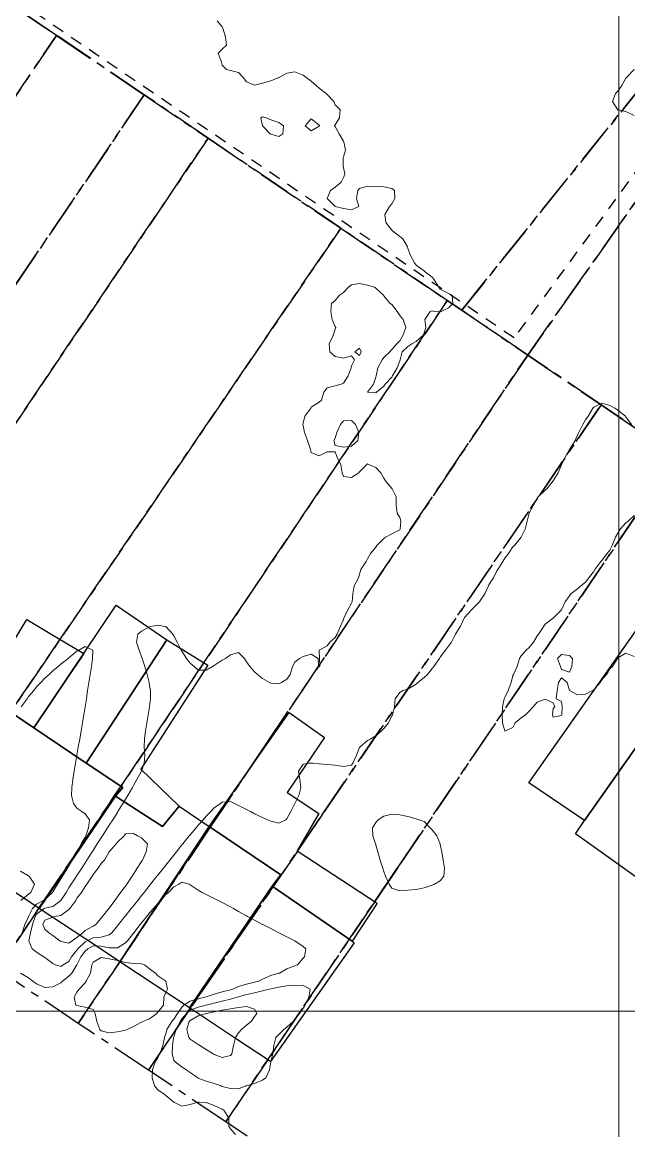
# Model space of a CAD drawing. Header units: centimetres. Extents: x 0 to 642158, y -847 to 649707.
# Drawn here: x 616029.9 to 616067.4, y 621380 to 621448.7 of the extents above; entities that cross this region are included whole.
import ezdxf

# ---------------------------------------------------------------- set-up
doc = ezdxf.new("R2010")
doc.units = ezdxf.units.CM
doc.header["$MEASUREMENT"] = 0
doc.linetypes.add('CENTERX2', pattern=[4, 2.5, -0.5, 0.5, -0.5])
doc.linetypes.add('JIS_02_0.7', pattern=[1.35, 0.75, -0.6])
for name, color, linetype, lineweight in [('MEV_grille', 254, 'Continuous', 9), ('WAL_parcellaire agricole', 7, 'JIS_02_0.7', 25), ('WAL_topographie 0.5', 253, 'Continuous', 20)]:
    doc.layers.add(name, color=color, linetype=linetype, lineweight=lineweight)
doc.layers.add('SPW_batiments', color=7, linetype='Continuous')
doc.layers.add('SPW_parcellaire cadastral', color=7, linetype='CENTERX2', lineweight=25, true_color=0xff0542)

# ---------------------------------------------------------------- blocks, each defined once
blk = doc.blocks.new('*U114')
at = {"layer": 'MEV_grille', "transparency": 33554687}
blk.add_lwpolyline([(-1338.461, 0), (1338.461, 0)], dxfattribs=at)
blk = doc.blocks.new('*U115')
at = {"layer": 'MEV_grille', "color": 0, "linetype": 'ByBlock', "lineweight": -2, "transparency": 16777216}
blk.add_blockref('*U114', (0, -1000), dxfattribs=at)
blk = doc.blocks.new('*U112')
at = {"layer": 'MEV_grille', "transparency": 33554687}
blk.add_lwpolyline([(0, 1825.476), (0, -1825.476)], dxfattribs=at)
blk = doc.blocks.new('*U113')
at = {"layer": 'MEV_grille', "color": 0, "linetype": 'ByBlock', "lineweight": -2, "transparency": 16777216}
blk.add_blockref('*U112', (700, 0), dxfattribs=at)

msp = doc.modelspace()

# ---------------------------------------------------------------- linework, layer by layer
at = {"layer": 'SPW_batiments'}
for points in [[(616029.262, 621410.181), (616030.141, 621411.654), (616032.098, 621410.485), (616033.666, 621409.547), (616033.481, 621409.271), (616032.767, 621408.203), (616030.585, 621404.939), (616029.486, 621405.678), (616029.449, 621405.703), (616029.269, 621405.824), (616027.417, 621407.09), (616023.819, 621409.55), (616021.164, 621411.404), (616022.571, 621413.958), (616029.262, 621410.181)], [(616038.818, 621410.392), (616033.823, 621402.764), (616030.585, 621404.939), (616035.668, 621412.542), (616038.818, 621410.392)], [(616071.885, 621408.729), (616070.504, 621406.284), (616069.936, 621406.679), (616064.69, 621399.193), (616061.236, 621401.545), (616068.168, 621411.379), (616071.885, 621408.729)], [(616035.637, 621400.708), (616036.087, 621401.242), (616033.824, 621402.764), (616038.819, 621410.392), (616041.347, 621408.833), (616037.198, 621402.382), (616039.57, 621400.092), (616038.553, 621398.825), (616035.637, 621400.708)], [(616070.504, 621406.284), (616073.256, 621404.37), (616073.386, 621404.279), (616072.169, 621402.429), (616078.319, 621398.097), (616076.487, 621395.397), (616075.97, 621395.73), (616074.809, 621394.042), (616073.287, 621391.829), (616064.12, 621398.378), (616064.69, 621399.193), (616069.936, 621406.679), (616070.504, 621406.284)], [(616029.636, 621405.577), (616030.585, 621404.939), (616033.823, 621402.764), (616036.087, 621401.242), (616035.637, 621400.708), (616030.916, 621393.751), (616027.336, 621396.122), (616024.137, 621398.24), (616024.937, 621399.474), (616029.449, 621405.703), (616029.636, 621405.577)], [(616048.586, 621404.343), (616046.27, 621400.943), (616048.237, 621399.643), (616046.887, 621397.326), (616051.846, 621394.071), (616050.292, 621391.716), (616045.337, 621395.126), (616045.87, 621395.826), (616041.686, 621398.661), (616041.444, 621398.824), (616046.386, 621405.893), (616048.586, 621404.343)], [(616038.553, 621398.825), (616039.57, 621400.092), (616041.444, 621398.824), (616035.899, 621390.451), (616035.706, 621390.579), (616033.791, 621391.847), (616030.916, 621393.751), (616035.637, 621400.708), (616038.553, 621398.825)], [(616041.686, 621398.661), (616045.87, 621395.826), (616045.337, 621395.126), (616040.225, 621387.585), (616035.899, 621390.451), (616041.444, 621398.824), (616041.686, 621398.661)], [(616050.292, 621391.716), (616050.421, 621391.627), (616045.23, 621384.276), (616043.137, 621385.657), (616040.225, 621387.585), (616045.337, 621395.126), (616050.292, 621391.716)]]:
    msp.add_lwpolyline(points, dxfattribs=at)
at = {"layer": 'SPW_parcellaire cadastral'}
for points in [[(616103.533, 621488.736), (616057.078, 621430.82), (616056.186, 621431.425), (616049.586, 621435.905), (616041.372, 621441.481), (616037.414, 621444.167), (616031.988, 621447.851), (616022.872, 621454.039), (615994.658, 621473.191), (615990.935, 621475.719), (615993.178, 621478.971), (615996.45, 621483.713), (615999.555, 621488.215), (616004.215, 621494.971), (616007.423, 621499.621), (616011.931, 621506.158), (616016.407, 621512.647), (616019.339, 621516.898), (616022.615, 621521.647), (616024.809, 621524.823), (616030.504, 621533.084), (616049.297, 621520.51), (616051.746, 621524.303), (616103.533, 621488.736)], [(616124.747, 621450.622), (616106.012, 621428.235), (616084.331, 621443.146), (616075.914, 621449.028), (616061.167, 621428.044), (616057.078, 621430.82), (616103.533, 621488.736), (616109.509, 621484.632), (616135.262, 621463.185), (616124.747, 621450.622)], [(615994.518, 621412.552), (616022.872, 621454.039), (616031.988, 621447.851), (616013.268, 621420.153), (616011.616, 621417.709), (616006.359, 621409.929), (616003.898, 621406.288), (615994.518, 621412.552)], [(616084.331, 621443.146), (616070.369, 621421.797), (616065.709, 621424.96), (616061.167, 621428.044), (616075.914, 621449.028), (616084.331, 621443.146)], [(616031.988, 621447.851), (616037.414, 621444.167), (616020.504, 621419.182), (616018.542, 621416.348), (616011.798, 621406.406), (616009.28, 621402.694), (616003.898, 621406.288), (616006.359, 621409.929), (616011.616, 621417.709), (616013.268, 621420.153), (616031.988, 621447.851)], [(616041.372, 621441.481), (616021.05, 621411.376), (616015.912, 621403.765), (616013.353, 621399.973), (616009.28, 621402.694), (616011.798, 621406.406), (616018.542, 621416.348), (616020.504, 621419.182), (616037.414, 621444.167), (616041.372, 621441.481)], [(616042.463, 621380.532), (616045.065, 621384.38), (616051.688, 621394.174), (616053.092, 621396.25), (616070.369, 621421.797), (616084.331, 621443.146), (616106.012, 621428.235), (616115.494, 621421.685), (616114.411, 621420.343), (616105.2, 621408.925), (616102.343, 621405.384), (616099.715, 621402.127), (616097.049, 621398.822), (616094.051, 621395.126), (616085.089, 621383.997), (616082.282, 621380.899), (616079.369, 621377.683), (616076.538, 621374.558), (616073.736, 621371.464), (616067.074, 621364.095), (616042.463, 621380.532)], [(616021.405, 621394.596), (616013.353, 621399.973), (616015.912, 621403.765), (616021.05, 621411.376), (616041.372, 621441.481), (616049.586, 621435.905), (616029.129, 621405.918), (616024.792, 621399.562), (616023.968, 621398.352), (616021.405, 621394.596)], [(616049.586, 621435.905), (616056.186, 621431.425), (616035.971, 621401.319), (616035.583, 621400.742), (616030.897, 621393.763), (616028.344, 621389.961), (616021.405, 621394.596), (616023.968, 621398.352), (616024.792, 621399.562), (616029.129, 621405.918), (616049.586, 621435.905)], [(616056.186, 621431.425), (616057.078, 621430.82), (616061.167, 621428.044), (616044.944, 621403.906), (616041.501, 621398.784), (616035.9, 621390.45), (616033.333, 621386.63), (616028.344, 621389.961), (616030.897, 621393.763), (616035.583, 621400.742), (616035.971, 621401.319), (616056.186, 621431.425)], [(616037.67, 621383.733), (616033.333, 621386.63), (616035.9, 621390.45), (616041.501, 621398.784), (616044.944, 621403.906), (616061.167, 621428.044), (616065.709, 621424.96), (616048.411, 621399.527), (616046.877, 621397.269), (616040.269, 621387.556), (616037.67, 621383.733)], [(616042.463, 621380.532), (616037.67, 621383.733), (616040.269, 621387.556), (616046.877, 621397.269), (616048.411, 621399.527), (616065.709, 621424.96), (616070.369, 621421.797), (616053.092, 621396.25), (616051.688, 621394.174), (616045.065, 621384.38), (616042.463, 621380.532)]]:
    msp.add_lwpolyline(points, dxfattribs=at)
at = {"layer": 'WAL_parcellaire agricole'}
msp.add_lwpolyline([(616098.308, 621490.709), (616135.597, 621462.571), (616105.887, 621429.71), (616076.17, 621450.778), (616060.316, 621429.11), (615992.454, 621475.196), (616034.304, 621533.201), (616098.308, 621490.709)], dxfattribs=at)
at = {"layer": 'WAL_topographie 0.5'}
for points in [[(616041.938, 621448.75), (616042.25, 621448.393), (616042.313, 621448.25), (616042.444, 621447.75), (616042.5, 621447.25), (616042.25, 621447), (616042, 621446.75), (616042.179, 621446.25), (616042.25, 621446), (616042.5, 621445.75), (616042.75, 621445.673), (616043.25, 621445.554), (616043.541, 621445.25), (616043.75, 621444.987), (616044.25, 621444.779), (616044.75, 621444.891), (616045.25, 621445.04), (616045.75, 621445.241), (616045.765, 621445.25), (616046.25, 621445.516), (616046.75, 621445.602), (616047.25, 621445.4), (616047.453, 621445.25), (616047.75, 621445.016), (616048.062, 621444.75), (616048.25, 621444.58), (616048.689, 621444.25), (616048.75, 621444.187), (616049.15, 621443.75), (616049.25, 621443.544), (616049.544, 621443.25), (616049.5, 621442.75), (616049.25, 621442.321), (616049.204, 621442.25), (616049.25, 621442.205), (616049.488, 621441.75), (616049.75, 621441.292), (616049.775, 621441.25), (616049.87, 621440.75), (616049.75, 621440.321), (616049.733, 621440.25), (616049.737, 621439.75), (616049.75, 621439.667), (616049.846, 621439.25), (616049.75, 621439.041), (616049.604, 621438.75), (616049.25, 621438.457), (616048.95, 621438.25), (616048.75, 621437.75), (616049.233, 621437.25), (616049.25, 621437.243), (616049.75, 621437.117), (616050.25, 621437.043), (616050.697, 621437.25), (616050.568, 621437.75), (616050.646, 621438.25), (616050.75, 621438.369), (616051.25, 621438.519), (616051.75, 621438.49), (616052.25, 621438.478), (616052.75, 621438.366), (616052.905, 621438.25), (616052.944, 621437.75), (616052.75, 621437.411), (616052.607, 621437.25), (616052.325, 621436.75), (616052.378, 621436.25), (616052.75, 621435.793), (616052.781, 621435.75), (616053.25, 621435.391), (616053.427, 621435.25), (616053.729, 621434.75), (616053.75, 621434.662), (616053.875, 621434.25), (616054.156, 621433.75), (616054.25, 621433.625), (616054.75, 621433.258), (616054.758, 621433.25), (616055.25, 621432.862), (616055.349, 621432.75), (616055.659, 621432.25), (616055.75, 621432.125), (616056.25, 621431.857), (616056.492, 621431.75), (616056.536, 621431.25), (616056.25, 621430.977), (616055.815, 621430.75), (616055.75, 621430.721), (616055.375, 621430.75), (616055.25, 621430.779), (616055.125, 621430.75), (616054.79, 621430.25), (616054.862, 621429.75), (616054.75, 621429.427), (616054.671, 621429.25), (616054.25, 621428.894), (616053.979, 621428.75), (616053.75, 621428.583), (616053.395, 621428.25), (616053.27, 621427.75), (616053.25, 621427.694), (616053.076, 621427.25), (616052.797, 621426.75), (616052.75, 621426.68), (616052.331, 621426.25), (616052.25, 621426.119), (616051.803, 621425.75), (616051.75, 621425.7), (616051.25, 621425.749), (616051.25, 621425.75), (616051.25, 621425.75), (616051.618, 621426.25), (616051.75, 621426.667), (616051.771, 621426.75), (616051.882, 621427.25), (616052.141, 621427.75), (616052.25, 621427.889), (616052.632, 621428.25), (616052.75, 621428.393), (616053.062, 621428.75), (616053.25, 621428.927), (616053.433, 621429.25), (616053.612, 621429.75), (616053.458, 621430.25), (616053.25, 621430.488), (616053.083, 621430.75), (616052.75, 621431.173), (616052.645, 621431.25), (616052.25, 621431.719), (616052.231, 621431.75), (616051.75, 621432.196), (616051.678, 621432.25), (616051.25, 621432.375), (616050.75, 621432.486), (616050.25, 621432.395), (616050.067, 621432.25), (616049.75, 621431.922), (616049.5, 621431.75), (616049.25, 621431.417), (616049.023, 621431.25), (616048.969, 621430.75), (616049.062, 621430.25), (616049.25, 621429.821), (616049.288, 621429.75), (616049.25, 621429.65), (616049.125, 621429.25), (616048.859, 621428.75), (616048.902, 621428.25), (616049.25, 621427.964), (616049.75, 621427.854), (616050.25, 621428), (616050.438, 621427.75), (616050.25, 621427.375), (616050.232, 621427.25), (616050.047, 621426.75), (616049.75, 621426.298), (616049.607, 621426.25), (616049.25, 621426.136), (616048.75, 621426.022), (616048.536, 621425.75), (616048.393, 621425.25), (616048.25, 621425.125), (616047.75, 621424.821), (616047.724, 621424.75), (616047.357, 621424.25), (616047.25, 621423.821), (616047.231, 621423.75), (616047.25, 621423.678), (616047.347, 621423.25), (616047.53, 621422.75), (616047.697, 621422.25), (616047.75, 621422), (616048.25, 621421.8), (616048.75, 621422.041), (616049.25, 621422.05), (616049.333, 621421.75), (616049.583, 621421.25), (616049.68, 621420.75), (616049.75, 621420.516), (616050.25, 621420.45), (616050.7, 621420.75), (616050.75, 621420.817), (616051.183, 621421.25), (616051.25, 621421.3), (616051.361, 621421.25), (616051.75, 621421.083), (616052.068, 621420.75), (616052.25, 621420.417), (616052.355, 621420.25), (616052.75, 621419.781), (616052.769, 621419.75), (616053.01, 621419.25), (616053.028, 621418.75), (616053.083, 621418.25), (616053.25, 621417.978), (616053.311, 621417.75), (616053.265, 621417.25), (616053.25, 621417.224), (616052.75, 621416.975), (616052.359, 621416.75), (616052.25, 621416.681), (616051.819, 621416.25), (616051.75, 621416.146), (616051.422, 621415.75), (616051.25, 621415.417), (616051.15, 621415.25), (616050.833, 621414.75), (616050.75, 621414.477), (616050.676, 621414.25), (616050.42, 621413.75), (616050.331, 621413.25), (616050.287, 621412.75), (616050.25, 621412.66), (616050.028, 621412.25), (616049.779, 621411.75), (616049.75, 621411.667), (616049.574, 621411.25), (616049.372, 621410.75), (616049.25, 621410.55), (616048.913, 621410.25), (616048.75, 621410.034), (616048.25, 621409.75), (616048.27, 621409.25), (616048.296, 621408.75), (616048.25, 621408.721), (616048.21, 621408.75), (616048.194, 621409.25), (616047.75, 621409.5), (616047.25, 621409.367), (616047.031, 621409.25), (616046.75, 621409.013), (616046.599, 621408.75), (616046.448, 621408.25), (616046.25, 621407.967), (616045.925, 621407.75), (616045.75, 621407.662), (616045.25, 621407.715), (616045.175, 621407.75), (616044.75, 621407.993), (616044.44, 621408.25), (616044.25, 621408.412), (616043.947, 621408.75), (616043.75, 621409.028), (616043.63, 621409.25), (616043.25, 621409.609), (616042.75, 621409.46), (616042.453, 621409.25), (616042.25, 621409.137), (616041.75, 621408.815), (616041.64, 621408.75), (616041.25, 621408.518), (616040.75, 621408.526), (616040.516, 621408.75), (616040.25, 621408.953), (616040.039, 621409.25), (616039.75, 621409.687), (616039.711, 621409.75), (616039.449, 621410.25), (616039.25, 621410.648), (616039.184, 621410.75), (616038.75, 621411.221), (616038.595, 621411.25), (616038.25, 621411.301), (616037.917, 621411.25), (616037.75, 621411.212), (616037.25, 621410.943), (616037.01, 621410.75), (616036.937, 621410.25), (616037.109, 621409.75), (616037.25, 621409.344), (616037.283, 621409.25), (616037.446, 621408.75), (616037.591, 621408.25), (616037.721, 621407.75), (616037.75, 621407.568), (616037.8, 621407.25), (616037.808, 621406.75), (616037.75, 621406.25), (616037.75, 621406.25), (616037.667, 621405.75), (616037.583, 621405.25), (616037.5, 621404.75), (616037.424, 621404.25), (616037.409, 621403.75), (616037.455, 621403.25), (616037.402, 621402.75), (616037.25, 621402.266), (616037.244, 621402.25), (616036.964, 621401.75), (616036.75, 621401.361), (616036.688, 621401.25), (616036.395, 621400.75), (616036.25, 621400.519), (616036.085, 621400.25), (616035.786, 621399.75), (616035.75, 621399.696), (616035.469, 621399.25), (616035.25, 621398.911), (616035.147, 621398.75), (616034.833, 621398.25), (616034.75, 621398.125), (616034.508, 621397.75), (616034.25, 621397.35), (616034.185, 621397.25), (616033.866, 621396.75), (616033.75, 621396.572), (616033.542, 621396.25), (616033.25, 621395.796), (616033.22, 621395.75), (616032.898, 621395.25), (616032.75, 621395.02), (616032.576, 621394.75), (616032.254, 621394.25), (616032.25, 621394.245), (616031.75, 621393.877), (616031.25, 621393.764), (616031.227, 621393.75), (616030.75, 621393.403), (616030.656, 621393.25), (616030.495, 621392.75), (616030.369, 621392.25), (616030.265, 621391.75), (616030.465, 621391.25), (616030.75, 621391.034), (616031.198, 621390.75), (616031.25, 621390.712), (616031.75, 621390.333), (616031.926, 621390.25), (616032.25, 621390.153), (616032.399, 621390.25), (616032.75, 621390.47), (616032.906, 621390.75), (616033.25, 621391.17), (616033.309, 621391.25), (616033.75, 621391.688), (616033.875, 621391.75), (616034.25, 621391.933), (616034.75, 621391.966), (616035.25, 621392.109), (616035.417, 621392.25), (616035.75, 621392.669), (616035.814, 621392.75), (616036.213, 621393.25), (616036.25, 621393.297), (616036.611, 621393.75), (616036.75, 621393.924), (616037.01, 621394.25), (616037.25, 621394.551), (616037.409, 621394.75), (616037.75, 621395.178), (616037.807, 621395.25), (616038.206, 621395.75), (616038.25, 621395.805), (616038.605, 621396.25), (616038.75, 621396.432), (616039.003, 621396.75), (616039.25, 621397.059), (616039.406, 621397.25), (616039.75, 621397.684), (616039.806, 621397.75), (616040.208, 621398.25), (616040.25, 621398.304), (616040.626, 621398.75), (616040.75, 621398.906), (616041.069, 621399.25), (616041.25, 621399.474), (616041.545, 621399.75), (616041.75, 621399.985), (616042.142, 621400.25), (616042.25, 621400.347), (616042.75, 621400.377), (616043.008, 621400.25), (616043.25, 621400.125), (616043.75, 621399.875), (616044, 621399.75), (616044.25, 621399.625), (616044.75, 621399.379), (616045.058, 621399.25), (616045.25, 621399.159), (616045.75, 621399.045), (616046.194, 621399.25), (616046.25, 621399.306), (616046.5, 621399.75), (616046.75, 621400.25), (616046.75, 621400.25), (616046.992, 621400.75), (616047.109, 621401.25), (616047.048, 621401.75), (616046.97, 621402.25), (616047.25, 621402.692), (616047.625, 621402.75), (616047.75, 621402.757), (616047.85, 621402.75), (616048.25, 621402.719), (616048.75, 621402.67), (616049.25, 621402.621), (616049.75, 621402.542), (616050.25, 621402.641), (616050.33, 621402.75), (616050.557, 621403.25), (616050.75, 621403.729), (616050.759, 621403.75), (616051.25, 621404.16), (616051.398, 621404.25), (616051.75, 621404.451), (616052.11, 621404.75), (616052.25, 621404.907), (616052.536, 621405.25), (616052.75, 621405.679), (616052.801, 621405.75), (616052.92, 621406.25), (616052.955, 621406.75), (616053.25, 621407.132), (616053.438, 621407.25), (616053.75, 621407.347), (616054.25, 621407.646), (616054.354, 621407.75), (616054.75, 621408.06), (616054.963, 621408.25), (616055.25, 621408.617), (616055.358, 621408.75), (616055.704, 621409.25), (616055.75, 621409.33), (616056.065, 621409.75), (616056.25, 621410.012), (616056.446, 621410.25), (616056.7, 621410.75), (616056.75, 621410.858), (616056.997, 621411.25), (616057.229, 621411.75), (616057.25, 621411.784), (616057.686, 621412.25), (616057.75, 621412.313), (616058.187, 621412.75), (616058.25, 621412.85), (616058.503, 621413.25), (616058.727, 621413.75), (616058.75, 621413.81), (616059.04, 621414.25), (616059.25, 621414.671), (616059.323, 621414.75), (616059.619, 621415.25), (616059.75, 621415.456), (616059.967, 621415.75), (616060.25, 621416.156), (616060.346, 621416.25), (616060.75, 621416.75), (616060.75, 621416.75), (616061.011, 621417.25), (616061.139, 621417.75), (616061.25, 621418.25), (616061.25, 621418.25), (616061.518, 621418.75), (616061.75, 621419.175), (616061.806, 621419.25), (616062.25, 621419.663), (616062.349, 621419.75), (616062.745, 621420.25), (616062.75, 621420.259), (616063.041, 621420.75), (616063.25, 621421.237), (616063.256, 621421.25), (616063.496, 621421.75), (616063.75, 621422.185), (616063.794, 621422.25), (616064.095, 621422.75), (616064.25, 621423.103), (616064.325, 621423.25), (616064.572, 621423.75), (616064.75, 621424.036), (616064.902, 621424.25), (616065.203, 621424.75), (616065.25, 621424.819), (616065.75, 621425.059), (616066.25, 621424.921), (616066.566, 621424.75), (616066.75, 621424.632), (616067.225, 621424.25), (616067.25, 621424.22), (616067.592, 621423.75)], [(616067.75, 621445.75), (616067.274, 621445.25), (616067.25, 621445.206), (616066.987, 621444.75), (616066.75, 621444.405), (616066.601, 621444.25), (616066.421, 621443.75), (616066.75, 621443.25), (616066.75, 621443.25), (616067.25, 621443.146), (616067.75, 621442.897)], [(616045.75, 621441.59), (616046, 621441.75), (616046.044, 621442.25), (616045.75, 621442.463), (616045.25, 621442.625), (616044.973, 621442.75), (616044.75, 621442.801), (616044.645, 621442.75), (616044.75, 621442.25), (616044.75, 621442.25), (616045.219, 621441.75), (616045.25, 621441.726), (616045.75, 621441.59)], [(616048.25, 621442.235), (616048.296, 621442.25), (616048.25, 621442.286), (616047.75, 621442.679), (616047.375, 621442.25), (616047.75, 621441.94), (616048.25, 621442.235)], [(616050.845, 621428.25), (616050.75, 621428.028), (616050.464, 621428.25), (616050.75, 621428.472), (616050.845, 621428.25)], [(616050.635, 621422.75), (616050.25, 621422.405), (616049.75, 621422.33), (616049.25, 621422.45), (616049.15, 621422.75), (616049.25, 621422.9), (616049.34, 621423.25), (616049.578, 621423.75), (616049.75, 621423.962), (616050.25, 621423.981), (616050.49, 621423.75), (616050.696, 621423.25), (616050.635, 621422.75)], [(616067.75, 621418.105), (616067.38, 621417.75), (616067.25, 621417.638), (616066.899, 621417.25), (616066.75, 621417.005), (616066.597, 621416.75), (616066.401, 621416.25), (616066.25, 621415.963), (616066.078, 621415.75), (616065.75, 621415.321), (616065.69, 621415.25), (616065.318, 621414.75), (616065.25, 621414.636), (616064.95, 621414.25), (616064.75, 621413.98), (616064.46, 621413.75), (616064.25, 621413.552), (616063.84, 621413.25), (616063.75, 621413.125), (616063.481, 621412.75), (616063.25, 621412.25), (616063.25, 621412.25), (616062.75, 621411.75), (616062.75, 621411.75), (616062.25, 621411.369), (616062.161, 621411.25), (616061.829, 621410.75), (616061.75, 621410.643), (616061.521, 621410.25), (616061.25, 621409.925), (616061.066, 621409.75), (616060.75, 621409.397), (616060.661, 621409.25), (616060.515, 621408.75), (616060.276, 621408.25), (616060.25, 621408.194), (616060.15, 621407.75), (616059.946, 621407.25), (616059.75, 621406.822), (616059.709, 621406.75), (616059.604, 621406.25), (616059.576, 621405.75), (616059.611, 621405.25), (616059.742, 621404.75), (616059.75, 621404.733), (616059.788, 621404.75), (616060.25, 621404.964), (616060.379, 621405.25), (616060.75, 621405.561), (616061.03, 621405.75), (616061.25, 621405.979), (616061.5, 621406.25), (616061.75, 621406.545), (616062.25, 621406.731), (616062.75, 621406.5), (616062.85, 621406.25), (616062.75, 621406.15), (616062.696, 621405.75), (616062.75, 621405.607), (616063.25, 621405.701), (616063.281, 621405.75), (616063.299, 621406.25), (616063.25, 621406.583), (616062.917, 621406.75), (616062.984, 621407.25), (616063.068, 621407.75), (616063.25, 621408.036), (616063.613, 621407.75), (616063.75, 621407.25), (616063.75, 621407.25), (616064.25, 621406.988), (616064.75, 621407.033), (616065.167, 621407.25), (616065.25, 621407.308), (616065.651, 621407.75), (616065.75, 621407.92), (616066.034, 621408.25), (616066.25, 621408.594), (616066.411, 621408.75), (616066.727, 621409.25), (616066.75, 621409.278), (616067.25, 621409.576), (616067.75, 621409.368)], [(616029.804, 621406.25), (616030.163, 621406.75), (616030.25, 621406.885), (616030.582, 621407.25), (616030.75, 621407.493), (616031.014, 621407.75), (616031.25, 621408.022), (616031.523, 621408.25), (616031.75, 621408.477), (616032.094, 621408.75), (616032.25, 621408.882), (616032.699, 621409.25), (616032.75, 621409.291), (616033.25, 621409.687), (616033.371, 621409.75), (616033.75, 621409.99), (616034.231, 621409.75), (616034.21, 621409.25), (616034.141, 621408.75), (616034.066, 621408.25), (616033.99, 621407.75), (616033.91, 621407.25), (616033.83, 621406.75), (616033.75, 621406.25), (616033.75, 621406.25), (616033.667, 621405.75), (616033.583, 621405.25), (616033.5, 621404.75), (616033.417, 621404.25), (616033.332, 621403.75), (616033.25, 621403.25), (616033.25, 621403.25), (616033.167, 621402.75), (616033.083, 621402.25), (616033, 621401.75), (616032.926, 621401.25), (616032.903, 621400.75), (616033.026, 621400.25), (616033.25, 621399.972), (616033.543, 621399.75), (616033.75, 621399.615), (616034.027, 621399.25), (616033.97, 621398.75), (616033.795, 621398.25), (616033.75, 621398.164), (616033.517, 621397.75), (616033.264, 621397.25), (616033.25, 621397.227), (616032.956, 621396.75), (616032.75, 621396.396), (616032.661, 621396.25), (616032.356, 621395.75), (616032.25, 621395.581), (616032.039, 621395.25), (616031.75, 621394.789), (616031.724, 621394.75), (616031.25, 621394.303), (616031.185, 621394.25), (616030.75, 621394.021), (616030.503, 621393.75), (616030.257, 621393.25), (616030.25, 621393.231), (616030.029, 621392.75), (616029.846, 621392.25)], [(616063.893, 621408.75), (616063.75, 621408.397), (616063.25, 621408.55), (616063.196, 621408.75), (616063.014, 621409.25), (616063.25, 621409.493), (616063.75, 621409.417), (616063.931, 621409.25), (616063.893, 621408.75)], [(616061.75, 621409.25), (616061.75, 621409.25), (616061.75, 621409.25), (616061.75, 621409.25), (616061.75, 621409.25)], [(616055.25, 621395.192), (616055.396, 621395.25), (616055.75, 621395.467), (616055.977, 621395.75), (616056.009, 621396.25), (616055.937, 621396.75), (616055.848, 621397.25), (616055.75, 621397.721), (616055.744, 621397.75), (616055.539, 621398.25), (616055.25, 621398.633), (616055.131, 621398.75), (616054.75, 621399.145), (616054.444, 621399.25), (616054.25, 621399.311), (616053.75, 621399.453), (616053.25, 621399.563), (616052.75, 621399.594), (616052.25, 621399.476), (616051.909, 621399.25), (616051.75, 621399.081), (616051.556, 621398.75), (616051.57, 621398.25), (616051.729, 621397.75), (616051.75, 621397.692), (616051.885, 621397.25), (616052.029, 621396.75), (616052.183, 621396.25), (616052.25, 621396.046), (616052.35, 621395.75), (616052.574, 621395.25), (616052.75, 621395.005), (616053.25, 621394.839), (616053.75, 621394.875), (616054.25, 621394.935), (616054.75, 621395.039), (616055.25, 621395.192)], [(616032.75, 621391.599), (616032.959, 621391.75), (616033.25, 621391.945), (616033.612, 621392.25), (616033.75, 621392.377), (616034.25, 621392.652), (616034.409, 621392.75), (616034.75, 621393.144), (616034.832, 621393.25), (616035.228, 621393.75), (616035.25, 621393.779), (616035.588, 621394.25), (616035.75, 621394.468), (616035.955, 621394.75), (616036.25, 621395.136), (616036.334, 621395.25), (616036.678, 621395.75), (616036.75, 621395.867), (616036.978, 621396.25), (616037.25, 621396.657), (616037.309, 621396.75), (616037.526, 621397.25), (616037.625, 621397.75), (616037.25, 621398.125), (616037, 621398.25), (616036.75, 621398.396), (616036.25, 621398.37), (616036.168, 621398.25), (616035.75, 621397.867), (616035.681, 621397.75), (616035.25, 621397.258), (616035.245, 621397.25), (616034.947, 621396.75), (616034.75, 621396.543), (616034.571, 621396.25), (616034.25, 621395.848), (616034.191, 621395.75), (616033.862, 621395.25), (616033.75, 621395.119), (616033.524, 621394.75), (616033.25, 621394.379), (616033.171, 621394.25), (616032.816, 621393.75), (616032.75, 621393.68), (616032.25, 621393.319), (616031.855, 621393.25), (616031.75, 621393.214), (616031.25, 621393.021), (616031.138, 621392.75), (616031.25, 621392.472), (616031.498, 621392.25), (616031.75, 621392.078), (616032.184, 621391.75), (616032.25, 621391.701), (616032.75, 621391.599)], [(616029.75, 621396.057), (616030.25, 621395.772), (616030.28, 621395.75), (616030.613, 621395.25), (616030.387, 621394.75), (616030.25, 621394.628), (616029.777, 621394.25)], [(616029.75, 621389.75), (616030.25, 621389.446), (616030.525, 621389.25), (616030.75, 621389.081), (616031.25, 621388.843), (616031.75, 621388.893), (616032.25, 621389.149), (616032.362, 621389.25), (616032.75, 621389.556), (616032.931, 621389.75), (616033.241, 621390.25), (616033.25, 621390.267), (616033.488, 621390.75), (616033.75, 621391.106), (616033.921, 621391.25), (616034.25, 621391.431), (616034.75, 621391.414), (616035.25, 621391.311), (616035.75, 621391.31), (616036.25, 621391.621), (616036.369, 621391.75), (616036.75, 621392.229), (616036.768, 621392.25), (616037.167, 621392.75), (616037.25, 621392.854), (616037.576, 621393.25), (616037.75, 621393.47), (616037.998, 621393.75), (616038.25, 621394.064), (616038.437, 621394.25), (616038.75, 621394.619), (616038.917, 621394.75), (616039.25, 621395.094), (616039.561, 621395.25), (616039.75, 621395.376), (616040.196, 621395.25), (616040.25, 621395.224), (616040.75, 621394.887), (616041.008, 621394.75), (616041.25, 621394.625), (616041.75, 621394.375), (616042, 621394.25), (616042.25, 621394.117), (616042.75, 621393.85), (616042.937, 621393.75), (616043.25, 621393.571), (616043.75, 621393.286), (616043.813, 621393.25), (616044.25, 621393.017), (616044.75, 621392.758), (616044.767, 621392.75), (616045.25, 621392.512), (616045.75, 621392.25), (616045.75, 621392.25), (616046.25, 621392), (616046.75, 621391.75), (616046.75, 621391.75), (616047.25, 621391.394), (616047.421, 621391.25), (616047.338, 621390.75), (616047.25, 621390.679), (616046.904, 621390.25), (616046.75, 621390.194), (616046.25, 621390.001), (616045.787, 621389.75), (616045.75, 621389.741), (616045.25, 621389.599), (616044.75, 621389.377), (616044.509, 621389.25), (616044.25, 621389.188), (616043.75, 621389.069), (616043.25, 621388.91), (616042.894, 621388.75), (616042.75, 621388.712), (616042.25, 621388.578), (616041.75, 621388.442), (616041.25, 621388.28), (616041.173, 621388.25), (616040.75, 621388.147), (616040.25, 621388.005), (616039.87, 621387.75), (616039.75, 621387.644), (616039.484, 621387.25), (616039.25, 621386.883), (616039.13, 621386.75), (616038.82, 621386.25), (616038.75, 621385.978), (616038.679, 621385.75), (616038.566, 621385.25), (616038.385, 621384.75), (616038.25, 621384.486), (616038.098, 621384.25), (616037.935, 621383.75), (616037.901, 621383.25), (616038.054, 621382.75), (616038.25, 621382.516), (616038.644, 621382.25), (616038.75, 621382.16), (616039.25, 621381.75), (616039.25, 621381.75), (616039.75, 621381.505), (616040.25, 621381.599), (616040.728, 621381.75), (616040.75, 621381.753), (616040.813, 621381.75), (616041.25, 621381.725), (616041.75, 621381.544), (616042.25, 621381.303), (616042.348, 621381.25), (616042.651, 621380.75), (616042.649, 621380.25), (616042.75, 621380.089), (616043.063, 621379.75)], [(616036.359, 621386.25), (616036.25, 621386.217), (616035.75, 621386.105), (616035.25, 621386.036), (616034.75, 621386.171), (616034.666, 621386.25), (616034.487, 621386.75), (616034.371, 621387.25), (616034.25, 621387.483), (616033.75, 621387.64), (616033.25, 621387.735), (616033.183, 621387.75), (616033.083, 621388.25), (616033.25, 621388.568), (616033.379, 621388.75), (616033.75, 621389.146), (616033.81, 621389.25), (616034.082, 621389.75), (616034.176, 621390.25), (616034.25, 621390.415), (616034.75, 621390.704), (616035.25, 621390.623), (616035.75, 621390.517), (616036.25, 621390.407), (616036.75, 621390.342), (616037.25, 621390.325), (616037.433, 621390.25), (616037.75, 621390.018), (616038.105, 621389.75), (616038.25, 621389.583), (616038.75, 621389.25), (616038.75, 621389.25), (616038.861, 621388.75), (616038.75, 621388.55), (616038.628, 621388.25), (616038.611, 621387.75), (616038.25, 621387.317), (616038.199, 621387.25), (616037.75, 621386.92), (616037.331, 621386.75), (616037.25, 621386.7), (616036.75, 621386.431), (616036.359, 621386.25)], [(616043.25, 621382.573), (616043.7, 621382.75), (616043.75, 621382.763), (616044.25, 621382.901), (616044.75, 621383.113), (616044.946, 621383.25), (616045.174, 621383.75), (616045.247, 621384.25), (616045.25, 621384.265), (616045.372, 621384.75), (616045.445, 621385.25), (616045.573, 621385.75), (616045.75, 621385.931), (616046.062, 621386.25), (616046.25, 621386.404), (616046.636, 621386.75), (616046.75, 621386.889), (616047.036, 621387.25), (616047.25, 621387.577), (616047.372, 621387.75), (616047.61, 621388.25), (616047.692, 621388.75), (616047.25, 621388.975), (616046.75, 621388.989), (616046.25, 621388.951), (616045.75, 621388.881), (616045.25, 621388.773), (616045.162, 621388.75), (616044.75, 621388.644), (616044.25, 621388.528), (616043.75, 621388.41), (616043.25, 621388.281), (616043.148, 621388.25), (616042.75, 621388.137), (616042.25, 621388.011), (616041.75, 621387.886), (616041.25, 621387.751), (616041.248, 621387.75), (616040.75, 621387.631), (616040.25, 621387.456), (616040.027, 621387.25), (616039.75, 621386.904), (616039.645, 621386.75), (616039.387, 621386.25), (616039.25, 621385.795), (616039.236, 621385.75), (616039.17, 621385.25), (616039.151, 621384.75), (616039.25, 621384.35), (616039.329, 621384.25), (616039.75, 621383.936), (616040.019, 621383.75), (616040.25, 621383.586), (616040.731, 621383.25), (616040.75, 621383.238), (616041.25, 621383.046), (616041.75, 621382.899), (616042.17, 621382.75), (616042.25, 621382.72), (616042.75, 621382.586), (616043.25, 621382.573)], [(616042.75, 621384.635), (616042.849, 621384.75), (616042.951, 621385.25), (616043.067, 621385.75), (616043.25, 621386.043), (616043.436, 621386.25), (616043.75, 621386.526), (616044.035, 621386.75), (616044.25, 621387.057), (616044.396, 621387.25), (616044.25, 621387.513), (616043.75, 621387.679), (616043.25, 621387.616), (616042.75, 621387.534), (616042.25, 621387.454), (616041.75, 621387.35), (616041.276, 621387.25), (616041.25, 621387.241), (616040.75, 621387.094), (616040.25, 621386.809), (616040.203, 621386.75), (616040.052, 621386.25), (616040.187, 621385.75), (616040.25, 621385.658), (616040.75, 621385.313), (616040.856, 621385.25), (616041.25, 621385.021), (616041.68, 621384.75), (616041.75, 621384.706), (616042.25, 621384.519), (616042.75, 621384.635)]]:
    msp.add_lwpolyline(points, dxfattribs=at)

# ---------------------------------------------------------------- block references
at = {"layer": 'MEV_grille', "transparency": 33554687}
for name, p in [('*U113', (615366.814, 620593.644)), ('*U115', (616669.481, 622387.381))]:
    msp.add_blockref(name, p, dxfattribs=at)

doc.saveas('drawing.dxf')
